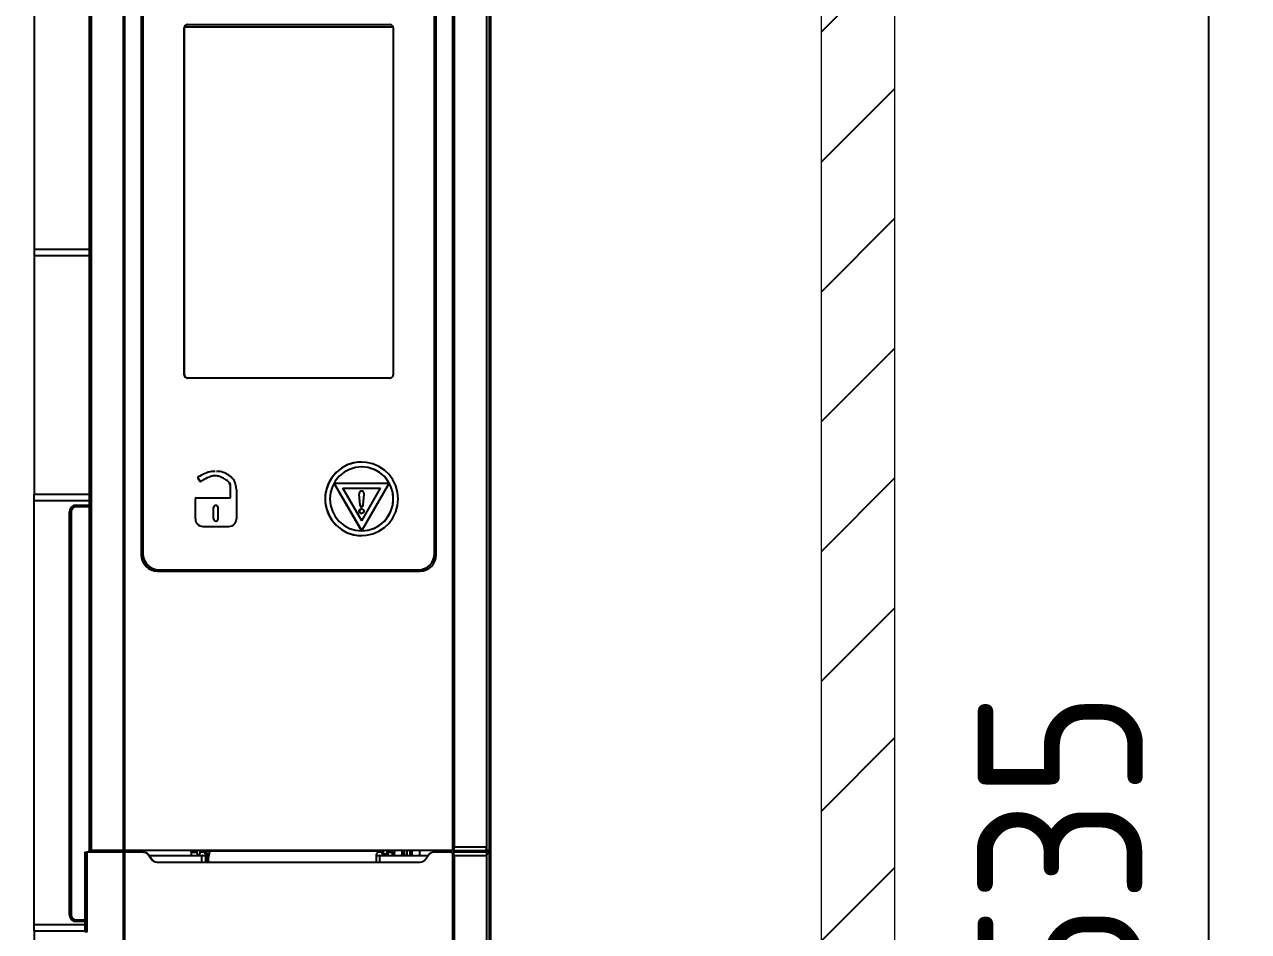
# Model space of a CAD drawing. Header units: millimetres. Extents: x 0 to 4395, y 0 to 3090.
# Drawn here: x 2417.5 to 2787.9, y 1024.6 to 1299 of the extents above; entities that cross this region are included whole.
import ezdxf

# ---------------------------------------------------------------- set-up
doc = ezdxf.new("R2010")
doc.units = ezdxf.units.MM
doc.header["$LTSCALE"] = 10
doc.header["$PDSIZE"] = -1
doc.linetypes.add('HIDDEN', pattern=[1.905, 1.27, -0.635])
doc.layers.add('D', color=102, linetype='Continuous')
doc.layers.add('H', color=2, linetype='HIDDEN')
doc.layers.add('S', color=4, linetype='Continuous', lineweight=15)
doc.styles.add('STU25', font='isocp2.shx')
doc.dimstyles.new('STU25', dxfattribs={"dimscale": 20, "dimtxt": 2.5, "dimasz": 2, "dimexe": 0.6, "dimexo": 1, "dimgap": 1, "dimtad": 1, "dimdsep": 46, "dimtxsty": 'STU25', "dimcen": 2, "dimazin": 2, "dimtfac": 1, "dimtmove": 0, "dimatfit": 3, "dimfxl": 0, "dimtolj": 1, "dimtzin": 0, "dimarcsym": 0})

# ---------------------------------------------------------------- blocks, each defined once
blk = doc.blocks.new('*D12')
at = {"layer": 'D', "color": 0, "lineweight": -2}
for p, q in [((2578.17, 1343.63), (2787.93, 1343.63)), ((2775.93, 849.13), (2775.93, 1303.63)), ((2672.38, 809.13), (2787.93, 809.13))]:
    blk.add_line(p, q, dxfattribs=at)
at = {"layer": 'D', "color": 0}
for points in [[(2782.59, 1303.63), (2769.26, 1303.63), (2775.93, 1343.63)], [(2769.26, 849.13), (2782.59, 849.13), (2775.93, 809.13)]]:
    blk.add_solid(points, dxfattribs=at)
at = {"layer": 'Defpoints', "color": 0}
for p in [(2558.17, 1343.63), (2775.93, 1343.63), (2652.38, 809.13)]:
    blk.add_point(p, dxfattribs=at)
at = {"layer": 'D', "color": 0, "insert": (2730.93, 1049.13), "char_height": 50, "attachment_point": 5, "rotation": 90, "style": 'STU25'}
blk.add_mtext('\\A1;535', dxfattribs=at)

msp = doc.modelspace()

# ---------------------------------------------------------------- hatches: boundary and pattern name
at = {"layer": 'H', "ltscale": 5}
h = msp.add_hatch(dxfattribs=at)
h.set_pattern_fill('ANSI31', color=256, scale=222.222222, style=0)
h.set_pattern_definition([(45, (193650.744, 13626.528), (-19.641855, 19.641855), [])])
h.paths.add_polyline_path([(1617.451, 786.911), (1617.451, 1468.353), (2680.894, 1468.353), (2680.894, 786.911)])
h.paths.add_polyline_path([(1639.673, 1446.133), (1639.673, 809.133), (2658.672, 809.133), (2658.672, 1446.133)], flags=16)

# ---------------------------------------------------------------- linework, layer by layer
at = {"color": 7, "linetype": 'Continuous', "lineweight": 25}
for p, q in [((2437.172, 1342.433), (2437.172, 1049.133)), ((2437.722, 1342.433), (2437.722, 1049.133)), ((2447.375, 1342.433), (2447.375, 1049.133)), ((2447.781, 1342.433), (2447.781, 1049.133)), ((2547.081, 1342.433), (2547.081, 1049.133)), ((2547.526, 1342.433), (2547.526, 1050.233)), ((2557.374, 1342.433), (2557.374, 1050.233)), ((2558.172, 1342.433), (2558.172, 1049.133)), ((2420.472, 1335.883), (2420.472, 1231.101)), ((2452.89, 1330.633), (2452.89, 1138.633)), ((2453.021, 1138.633), (2453.021, 1330.633)), ((2453.386, 1330.633), (2453.386, 1139.033)), ((2541.628, 1139.033), (2541.628, 1330.633)), ((2541.693, 1139.033), (2541.693, 1330.633)), ((2542.123, 1138.633), (2542.123, 1330.633)), ((2558.672, 839.133), (2558.672, 1328.083)), ((2465.879, 1193.033), (2465.879, 1298.033)), ((2465.944, 1298.033), (2465.879, 1298.033)), ((2465.944, 1193.033), (2465.944, 1298.033)), ((2466.87, 1299.033), (2528.143, 1299.033)), ((2529.135, 1298.033), (2529.135, 1193.033)), ((2420.472, 1231.101), (2437.172, 1231.101)), ((2420.472, 1231.101), (2420.472, 1229.163)), ((2420.472, 1229.163), (2437.172, 1229.163)), ((2420.472, 1229.163), (2420.472, 1156.947)), ((2465.944, 1193.033), (2465.879, 1193.033)), ((2528.143, 1192.033), (2466.87, 1192.033)), ((2519.58, 1166.672), (2519.567, 1166.672)), ((2519.58, 1165.192), (2519.567, 1165.192)), ((2470.041, 1161.801), (2470.632, 1160.917)), ((2470.055, 1161.801), (2470.041, 1161.801)), ((2470.055, 1161.801), (2470.645, 1160.917)), ((2470.133, 1162.155), (2470.12, 1162.155)), ((2470.645, 1160.917), (2470.632, 1160.917)), ((2479.889, 1155.826), (2479.889, 1159.438)), ((2479.902, 1159.438), (2479.889, 1159.438)), ((2479.902, 1155.826), (2479.902, 1159.438)), ((2519.368, 1146.265), (2511.47, 1159.908)), ((2511.483, 1159.908), (2511.47, 1159.908)), ((2519.381, 1146.265), (2511.483, 1159.908)), ((2511.684, 1160.284), (2527.451, 1160.284)), ((2519.796, 1146.266), (2527.665, 1159.909)), ((2420.472, 1156.947), (2437.172, 1156.947)), ((2420.472, 1155.009), (2420.472, 1156.947)), ((2469.5, 1155.826), (2479.889, 1155.826)), ((2479.902, 1155.826), (2479.889, 1155.826)), ((2481.668, 1158.32), (2481.668, 1149.479)), ((2513.846, 1158.784), (2525.288, 1158.784)), ((2519.582, 1148.864), (2513.846, 1158.784)), ((2519.114, 1153.576), (2518.804, 1156.923)), ((2518.817, 1156.923), (2518.804, 1156.923)), ((2519.127, 1153.576), (2518.817, 1156.923)), ((2519.582, 1148.864), (2525.288, 1158.784)), ((2519.595, 1148.864), (2525.301, 1158.784)), ((2520.007, 1153.576), (2520.317, 1156.923)), ((2525.301, 1158.784), (2525.288, 1158.784)), ((2420.472, 1155.009), (2437.172, 1155.009)), ((2420.472, 1026.757), (2420.472, 1155.009)), ((2433.172, 1153.633), (2437.172, 1153.633)), ((2433.172, 1153.633), (2433.172, 1153.133)), ((2469.253, 1149.479), (2469.253, 1155.576)), ((2469.266, 1155.576), (2469.253, 1155.576)), ((2469.266, 1149.479), (2469.266, 1155.576)), ((2474.761, 1149.479), (2474.761, 1152.87)), ((2475.459, 1153.561), (2475.446, 1153.561)), ((2476.132, 1149.479), (2476.132, 1152.87)), ((2476.145, 1152.87), (2476.132, 1152.87)), ((2476.145, 1149.479), (2476.145, 1152.87)), ((2519.127, 1153.576), (2519.114, 1153.576)), ((2431.172, 1029.633), (2431.172, 1151.633)), ((2431.172, 1151.633), (2431.672, 1151.633)), ((2431.672, 1151.633), (2431.672, 1029.633)), ((2469.266, 1149.479), (2469.253, 1149.479)), ((2475.446, 1148.788), (2475.459, 1148.788)), ((2476.145, 1149.479), (2476.132, 1149.479)), ((2519.595, 1148.864), (2519.582, 1148.864)), ((2471.514, 1147.198), (2479.406, 1147.198)), ((2519.381, 1146.265), (2519.368, 1146.265)), ((2519.567, 1145.875), (2519.58, 1145.875)), ((2519.567, 1144.395), (2519.58, 1144.395)), ((2453.021, 1138.633), (2452.89, 1138.633)), ((2541.628, 1139.033), (2541.693, 1139.033)), ((2457.848, 1133.633), (2537.166, 1133.633)), ((2458.343, 1134.033), (2536.67, 1134.033)), ((2536.67, 1134.033), (2536.735, 1134.033)), ((2435.825, 1048.633), (2435.825, 1024.649)), ((2435.825, 1048.633), (2436.373, 1048.633)), ((2436.373, 1048.633), (2436.373, 1024.649)), ((2447.384, 1048.633), (2436.373, 1048.633)), ((2437.722, 1049.133), (2437.172, 1049.133)), ((2437.172, 1049.033), (2437.172, 1049.133)), ((2437.172, 1048.633), (2437.172, 1049.033)), ((2438.172, 1049.033), (2437.172, 1049.033)), ((2447.375, 1049.133), (2437.722, 1049.133)), ((2438.172, 1049.133), (2438.172, 1049.033)), ((2439.272, 1048.633), (2439.272, 1048.983)), ((2439.397, 1048.633), (2439.397, 1049.133)), ((2447.781, 1049.133), (2447.375, 1049.133)), ((2447.384, 1048.633), (2447.384, 839.133)), ((2447.79, 1048.633), (2447.384, 1048.633)), ((2547.081, 1049.133), (2447.781, 1049.133)), ((2447.79, 1048.633), (2447.79, 839.133)), ((2453.466, 1048.633), (2447.79, 1048.633)), ((2453.466, 1048.633), (2453.597, 1048.633)), ((2467.967, 1048.633), (2467.967, 1049.133)), ((2467.967, 1048.633), (2469.752, 1048.633)), ((2469.752, 1048.633), (2469.752, 1049.133)), ((2470.64, 1048.371), (2470.628, 1048.438)), ((2470.65, 1048.983), (2471.741, 1048.983)), ((2470.794, 1049.133), (2470.794, 1048.983)), ((2471.954, 1048.683), (2471.38, 1048.683)), ((2471.884, 1048.983), (2471.741, 1048.983)), ((2471.884, 1048.983), (2471.884, 1048.683)), ((2472.133, 1049.133), (2472.133, 1049.033)), ((2472.133, 1049.033), (2525.673, 1049.033)), ((2473.033, 1048.983), (2473.033, 1048.883)), ((2473.528, 1048.983), (2473.033, 1048.983)), ((2473.527, 1048.883), (2473.033, 1048.883)), ((2473.528, 1049.033), (2473.528, 1048.983)), ((2524.738, 1048.983), (2524.738, 1049.033)), ((2524.961, 1048.983), (2524.738, 1048.983)), ((2526.077, 1048.883), (2524.749, 1048.883)), ((2524.829, 1049.033), (2524.829, 1048.983)), ((2524.961, 1049.033), (2524.961, 1048.983)), ((2525.593, 1048.683), (2525.019, 1048.683)), ((2525.16, 1048.983), (2525.16, 1049.033)), ((2525.383, 1048.983), (2525.16, 1048.983)), ((2525.251, 1049.033), (2525.251, 1048.983)), ((2525.383, 1049.033), (2525.383, 1048.983)), ((2525.581, 1048.983), (2525.581, 1049.033)), ((2526.077, 1048.983), (2525.581, 1048.983)), ((2525.672, 1049.033), (2525.672, 1048.983)), ((2525.673, 1049.133), (2525.673, 1049.033)), ((2525.673, 1049.033), (2526.416, 1049.033)), ((2526.077, 1048.883), (2526.077, 1048.983)), ((2526.077, 1048.983), (2526.168, 1048.983)), ((2526.077, 1048.883), (2526.168, 1048.883)), ((2526.168, 1048.983), (2526.168, 1048.883)), ((2526.416, 1049.133), (2526.416, 1049.033)), ((2527.456, 1048.983), (2527.264, 1048.983)), ((2527.456, 1049.133), (2527.456, 1048.633)), ((2527.456, 1048.633), (2528.893, 1048.633)), ((2528.893, 1048.633), (2528.893, 1049.133)), ((2532.211, 1048.533), (2532.253, 1048.508)), ((2532.399, 1048.359), (2532.253, 1048.508)), ((2532.359, 1048.383), (2532.399, 1048.359)), ((2532.405, 1049.133), (2532.405, 1048.76)), ((2532.405, 1048.76), (2532.502, 1047.633)), ((2533.264, 1049.133), (2533.264, 1047.633)), ((2534.759, 1049.133), (2534.759, 1047.633)), ((2537.06, 1049.133), (2537.06, 1047.633)), ((2546.465, 1048.633), (2541.406, 1048.633)), ((2547.073, 1048.46), (2547.073, 839.306)), ((2547.526, 1049.133), (2547.081, 1049.133)), ((2557.069, 1048.633), (2547.217, 1048.633)), ((2547.526, 1049.133), (2547.526, 1050.233)), ((2547.526, 1050.233), (2557.374, 1050.233)), ((2547.526, 1049.133), (2557.072, 1049.133)), ((2555.397, 1048.633), (2555.397, 1049.133)), ((2557.069, 1048.633), (2557.161, 1048.633)), ((2557.099, 1049.138), (2557.099, 1049.133)), ((2557.099, 1049.133), (2557.374, 1049.133)), ((2557.161, 1048.633), (2557.173, 1048.633)), ((2557.172, 1048.633), (2557.172, 1049.133)), ((2557.173, 1048.633), (2558.109, 1048.633)), ((2557.374, 1050.233), (2557.374, 1049.133)), ((2558.172, 1049.133), (2557.374, 1049.133)), ((2558.109, 1048.633), (2558.156, 1048.633)), ((2558.169, 1048.633), (2558.156, 1048.633)), ((2558.169, 1048.633), (2558.169, 839.133)), ((2558.174, 1048.633), (2558.169, 1048.633)), ((2558.172, 1048.633), (2558.172, 1049.133)), ((2558.174, 1048.633), (2558.174, 839.133)), ((2455.103, 1047.762), (2455.954, 1046.505)), ((2455.234, 1047.762), (2455.103, 1047.762)), ((2455.234, 1047.762), (2456.086, 1046.505)), ((2455.321, 1047.633), (2471.188, 1047.633)), ((2455.954, 1046.505), (2456.086, 1046.505)), ((2457.591, 1045.633), (2537.281, 1045.633)), ((2471.188, 1047.633), (2472.422, 1047.633)), ((2472.995, 1047.633), (2472.422, 1047.633)), ((2473.342, 1048.023), (2472.92, 1048.023)), ((2472.995, 1045.633), (2472.995, 1047.633)), ((2472.995, 1047.633), (2473.299, 1047.633)), ((2473.263, 1047.183), (2472.995, 1047.183)), ((2523.969, 1047.633), (2523.969, 1045.633)), ((2523.969, 1047.633), (2524.926, 1047.633)), ((2524.926, 1047.633), (2539.682, 1047.633)), ((2527.303, 1048.023), (2526.559, 1048.023)), ((2538.918, 1046.505), (2539.769, 1047.762)), ((2547.518, 1047.633), (2547.518, 1047.533)), ((2547.518, 1047.533), (2547.518, 840.233)), ((2557.37, 1047.533), (2547.518, 1047.533)), ((2557.37, 1047.633), (2557.368, 1047.633)), ((2557.37, 1047.633), (2557.37, 1047.533)), ((2557.37, 1047.533), (2557.37, 840.233)), ((2420.472, 1024.819), (2420.472, 1026.757)), ((2431.672, 1029.633), (2431.172, 1029.633)), ((2433.172, 1028.133), (2433.172, 1027.633)), ((2435.825, 1027.633), (2433.172, 1027.633)), ((2420.472, 1024.819), (2420.472, 952.622)), ((2436.373, 1024.649), (2436.628, 1024.649)), ((2436.628, 1024.649), (2436.628, 1024.632))]:
    msp.add_line(p, q, dxfattribs=at)
at = {"color": 8, "linetype": 'Continuous', "lineweight": 25}
for p, q in [((2466.003, 1298.373), (2529.076, 1298.373)), ((2437.172, 1153.133), (2433.172, 1153.133)), ((2470.628, 1048.438), (2470.712, 1048.438)), ((2527.458, 1048.438), (2527.241, 1048.438)), ((2534.2, 1049.133), (2534.2, 1047.633)), ((2547.217, 1048.331), (2547.217, 1048.633)), ((2557.161, 1048.633), (2557.161, 1048.581)), ((2557.162, 1048.633), (2557.162, 1049.133)), ((2471.188, 1045.633), (2471.188, 1047.633)), ((2472.422, 1045.633), (2472.422, 1047.633)), ((2524.926, 1047.633), (2524.926, 1045.633)), ((2420.472, 1026.757), (2435.825, 1026.757)), ((2433.172, 1028.133), (2435.825, 1028.133)), ((2420.472, 1024.819), (2435.825, 1024.819))]:
    msp.add_line(p, q, dxfattribs=at)
at = {"color": 7, "linetype": 'Continuous', "lineweight": 25, "flags": 128}
for points in [[(2530.611, 1155.533), (2530.433, 1157.522), (2529.907, 1159.447), (2529.047, 1161.246), (2527.884, 1162.862), (2526.453, 1164.241), (2524.8, 1165.342), (2522.98, 1166.126), (2521.05, 1166.571), (2519.072, 1166.66), (2517.11, 1166.392), (2515.227, 1165.775), (2513.483, 1164.829), (2511.935, 1163.584), (2510.633, 1162.08), (2509.617, 1160.366), (2508.922, 1158.496), (2508.568, 1156.532), (2508.568, 1154.535), (2508.922, 1152.57), (2509.617, 1150.7), (2510.633, 1148.986), (2511.935, 1147.482), (2513.483, 1146.237), (2515.227, 1145.291), (2517.11, 1144.674), (2519.072, 1144.406), (2521.05, 1144.496), (2522.98, 1144.94), (2524.8, 1145.725), (2526.453, 1146.825), (2527.884, 1148.205), (2529.047, 1149.82), (2529.907, 1151.619), (2530.433, 1153.544), (2530.611, 1155.533)], [(2529.143, 1155.533), (2528.959, 1157.417), (2528.414, 1159.229), (2527.529, 1160.899), (2526.339, 1162.363), (2524.887, 1163.564), (2523.232, 1164.456), (2521.435, 1165.006), (2519.567, 1165.192), (2517.699, 1165.006), (2515.903, 1164.456), (2514.247, 1163.564), (2512.796, 1162.363), (2511.605, 1160.899), (2510.72, 1159.229), (2510.175, 1157.417), (2509.991, 1155.533), (2510.175, 1153.649), (2510.72, 1151.837), (2511.605, 1150.167), (2512.796, 1148.704), (2514.247, 1147.502), (2515.903, 1146.61), (2517.699, 1146.06), (2519.567, 1145.875), (2521.435, 1146.06), (2523.232, 1146.61), (2524.887, 1147.502), (2526.339, 1148.704), (2527.529, 1150.167), (2528.414, 1151.837), (2528.959, 1153.649), (2529.143, 1155.533)], [(2438.222, 1049.008), (2438.222, 1049.008)], [(2524.372, 1048.455), (2524.483, 1048.87), (2524.627, 1049.032)], [(2524.627, 1049.032), (2524.771, 1048.827), (2524.82, 1048.664)], [(2529.468, 1047.633), (2529.546, 1048.428), (2529.664, 1049.133)], [(2531.749, 1047.633), (2531.826, 1048.428), (2531.945, 1049.133)], [(2547.517, 1047.633), (2547.507, 1047.833), (2547.487, 1048.022), (2547.458, 1048.195), (2547.42, 1048.346), (2547.376, 1048.468), (2547.326, 1048.559), (2547.273, 1048.614), (2547.217, 1048.633)], [(2557.069, 1048.633), (2557.124, 1048.614), (2557.178, 1048.559), (2557.227, 1048.468), (2557.272, 1048.346), (2557.309, 1048.195), (2557.338, 1048.022), (2557.358, 1047.833), (2557.368, 1047.633)]]:
    msp.add_lwpolyline(points, dxfattribs=at)
at = {"color": 7, "linetype": 'Continuous', "lineweight": 25}
msp.add_circle((2519.557, 1151.796), 0.698, dxfattribs=at)
for centre, radius, start, end in [((2466.874, 1298.037), 0.996, 90.24614, 180.24345), ((2466.94, 1298.037), 0.996, 90.24443, 180.24516), ((2528.139, 1298.037), 0.996, 359.75484, 89.75471), ((2466.874, 1193.029), 0.996, 179.75655, 269.75301), ((2466.94, 1193.029), 0.996, 179.75484, 269.75472), ((2528.139, 1193.029), 0.996, 270.24615, 0.24516), ((2519.651, 1155.533), 11.139, 90.36585, 269.63415), ((2519.539, 1155.574), 9.618, 359.75594, 89.7538), ((2470.25, 1161.94), 0.251, 121.20999, 213.7992), ((2470.263, 1161.94), 0.251, 121.2045, 213.8047), ((2470.838, 1161.054), 0.247, 213.60642, 301.92853), ((2470.851, 1161.054), 0.247, 213.66887, 268.41611), ((2511.686, 1160.034), 0.25, 90.40492, 210.29915), ((2511.699, 1160.034), 0.25, 90.40834, 210.29573), ((2527.449, 1160.034), 0.25, 329.79152, 89.59639), ((2469.501, 1155.577), 0.249, 90.24685, 180.24445), ((2469.514, 1155.577), 0.249, 90.24685, 180.24101), ((2519.561, 1157.071), 0.771, 348.94409, 191.05591), ((2519.578, 1157.069), 0.775, 90.30916, 190.86228), ((2433.172, 1151.633), 2, 90, 180), ((2433.172, 1151.633), 1.5, 90, 180), ((2475.446, 1152.875), 0.686, 359.60558, 180.39442), ((2475.456, 1152.873), 0.688, 359.75651, 89.75333), ((2519.578, 1151.797), 0.7, 90.32925, 269.67075), ((2519.561, 1153.573), 0.446, 179.60607, 0.39393), ((2519.576, 1153.574), 0.448, 179.75062, 269.75587), ((2519.539, 1155.492), 9.618, 270.2462, 0.24406), ((2471.524, 1149.47), 2.272, 179.75601, 269.75357), ((2471.537, 1149.47), 2.272, 179.75601, 269.75357), ((2475.446, 1149.475), 0.686, 179.60527, 0.39473), ((2475.456, 1149.476), 0.688, 270.24698, 0.24349), ((2479.396, 1149.47), 2.272, 270.24605, 0.24399), ((2519.582, 1146.388), 0.247, 209.89109, 330.19861), ((2519.595, 1146.389), 0.248, 209.94456, 268.39478), ((2457.869, 1138.612), 4.979, 179.75584, 269.75384), ((2457.999, 1138.612), 4.979, 179.75584, 269.75384), ((2458.365, 1139.012), 4.979, 179.75583, 269.75383), ((2536.649, 1139.012), 4.979, 270.24624, 0.24427), ((2536.714, 1139.012), 4.979, 270.24609, 0.24407), ((2537.145, 1138.612), 4.979, 270.24643, 0.24371), ((2453.463, 1046.655), 1.978, 34.01108, 89.92093), ((2453.595, 1046.655), 1.978, 34.01029, 89.92172), ((2469.984, 1048.387), 2.032, 173.05351, 201.79194), ((2471.768, 1048.387), 2.032, 173.05261, 201.79116), ((2471.38, 1047.64), 1.041, 359.60551, 180.39449), ((2471.745, 1048.665), 1.14, 163.7883, 191.48586), ((2472.352, 1048.751), 0.654, 159.19506, 185.95879), ((2471.949, 1047.638), 1.046, 359.75558, 89.75406), ((2480.536, 1046.39), 7.361, 158.96334, 185.90156), ((2525.019, 1047.64), 1.041, 359.60551, 180.39449), ((2525.588, 1047.638), 1.046, 359.75651, 89.75313), ((2528.359, 1048.665), 1.14, 163.79046, 191.48369), ((2518.388, 1046.912), 8.984, 4.60409, 9.77872), ((2529.472, 1048.387), 2.032, 173.05384, 201.79328), ((2533.582, 1047.611), 1.652, 146.08467, 179.21879), ((2533.538, 1047.567), 1.433, 145.3351, 177.3721), ((2541.409, 1046.655), 1.978, 90.07923, 145.98919), ((2557.072, 1049.22), 0.0868, 270.17437, 288.63941), ((2555.944, 1050.01), 1.447, 322.95435, 8.88002), ((2457.594, 1047.611), 1.978, 214.01034, 269.92208), ((2457.725, 1047.611), 1.978, 214.01113, 269.92129), ((2471.38, 1047.633), 0.0496, 359.60945, 180.39055), ((2525.019, 1047.633), 0.0496, 359.60376, 180.39624), ((2537.278, 1047.611), 1.978, 270.07783, 325.99018), ((2553.422, 1047.535), 3.948, 359.9743, 1.42579), ((2433.172, 1029.633), 2, 180, 270), ((2433.172, 1029.633), 1.5, 180, 270)]:
    msp.add_arc(centre, radius, start, end, dxfattribs=at)
for centre, major_axis, ratio, start_param, end_param in [((2546.465, 1047.633), (1.08, 0), 0.9255551, 0.973373, 1.5707963), ((2557.173, 1047.633), (0, 1), 0.0047653, 0, 0.3651518)]:
    msp.add_ellipse(centre, major_axis=major_axis, ratio=ratio, start_param=start_param, end_param=end_param, dxfattribs=at)
for points, knots in [([(2475.275, 1163.802), (2474.91, 1163.806), (2473.859, 1163.82), (2472.084, 1163.243), (2470.803, 1162.533), (2470.12, 1162.155)], [0, 0, 0, 0, 0.1989496, 0.5733505, 1, 1, 1, 1]), ([(2475.288, 1163.802), (2474.923, 1163.806), (2473.872, 1163.82), (2472.097, 1163.243), (2470.816, 1162.533), (2470.133, 1162.155)], [0, 0, 0, 0, 0.1989507, 0.5733523, 1, 1, 1, 1]), ([(2481.668, 1158.32), (2481.626, 1158.893), (2481.548, 1159.966), (2480.85, 1161.369), (2479.721, 1162.58), (2478.153, 1163.414), (2476.678, 1163.869), (2475.839, 1163.822), (2475.622, 1163.81)], [0, 0, 0, 0, 0.1862085, 0.3492234, 0.5022689, 0.7235571, 0.9282642, 1, 1, 1, 1]), ([(2479.889, 1159.438), (2479.85, 1159.652), (2479.768, 1160.115), (2479.278, 1160.707), (2478.533, 1161.35), (2477.509, 1161.937), (2476.346, 1162.392), (2475.193, 1162.547), (2473.998, 1162.371), (2472.565, 1161.803), (2471.561, 1161.2), (2470.968, 1160.844)], [0, 0, 0, 0, 0.0605199, 0.1307901, 0.2109747, 0.340373, 0.4634477, 0.5644401, 0.6675923, 0.8037765, 1, 1, 1, 1]), ([(2479.902, 1159.438), (2479.863, 1159.652), (2479.781, 1160.115), (2479.291, 1160.708), (2478.546, 1161.349), (2477.521, 1161.944), (2476.361, 1162.371), (2475.528, 1162.543), (2475.139, 1162.487), (2475.101, 1162.482)], [0, 0, 0, 0, 0.1051908, 0.2273311, 0.3667028, 0.5916143, 0.8055334, 0.9810742, 1, 1, 1, 1]), ([(2437.172, 1049.033), (2437.188, 1049.031), (2437.219, 1049.027), (2437.462, 1049.021), (2437.809, 1049.014), (2438.222, 1049.008), (2438.635, 1049.002), (2438.982, 1048.996), (2439.225, 1048.989), (2439.256, 1048.985), (2439.272, 1048.983)], [0, 0, 0, 0, 0.12499443, 0.24999509, 0.37499828, 0.50000162, 0.62500047, 0.75000744, 0.87500557, 1, 1, 1, 1]), ([(2438.172, 1049.033), (2438.173, 1049.031), (2438.174, 1049.027), (2438.186, 1049.021), (2438.202, 1049.014), (2438.215, 1049.01), (2438.222, 1049.008)], [0, 0, 0, 0, 0.250037, 0.4999471, 0.7500974, 1, 1, 1, 1]), ([(2529.058, 1047.633), (2529.035, 1047.651), (2528.986, 1047.687), (2528.931, 1047.958), (2528.899, 1048.294), (2528.895, 1048.523), (2528.893, 1048.633)], [0, 0, 0, 0, 0.27034, 0.5625363, 0.7897991, 1, 1, 1, 1]), ([(2532.405, 1048.76), (2532.405, 1048.736), (2532.405, 1048.702), (2532.408, 1048.661), (2532.41, 1048.649), (2532.411, 1048.644)], [0, 0, 0, 0, 0.5606528, 0.78087, 1, 1, 1, 1]), ([(2547.518, 1047.633), (2547.508, 1047.744), (2547.486, 1047.967), (2547.326, 1048.264), (2547.155, 1048.396), (2547.073, 1048.46)], [0, 0, 0, 0, 0.3409608, 0.6822251, 1, 1, 1, 1]), ([(2558.156, 1048.633), (2558.13, 1048.631), (2558.077, 1048.628), (2557.891, 1048.558), (2557.689, 1048.406), (2557.517, 1048.192), (2557.394, 1047.929), (2557.378, 1047.732), (2557.37, 1047.633)], [0, 0, 0, 0, 0.1814069, 0.3637565, 0.524437, 0.6741277, 0.8368052, 1, 1, 1, 1]), ([(2435.825, 1024.649), (2435.837, 1024.649), (2435.861, 1024.649), (2436.053, 1024.649), (2436.263, 1024.649), (2436.373, 1024.649)], [0, 0, 0, 0, 0.3222858, 0.6445827, 1, 1, 1, 1])]:
    msp.add_open_spline(points, degree=3, knots=knots, dxfattribs=at)
at = {"layer": 'S', "linetype": 'Continuous'}
for p, q in [((2680.894, 786.911), (2680.894, 1468.353)), ((2658.672, 809.133), (2658.672, 1446.133))]:
    msp.add_line(p, q, dxfattribs=at)

# ---------------------------------------------------------------- dimensions: what is measured, and where the dimension line sits
at = {"layer": 'D'}
dim = msp.add_linear_dim(base=(2775.927, 1343.633), p1=(2652.379, 809.133), p2=(2558.172, 1343.633), angle=90, text='535', dimstyle='STU25', override={"dimtxsty": 'STU25'}, dxfattribs=at)
dim.commit()
dim.dimension.update_dxf_attribs({"geometry": '*D12', "text_midpoint": (2775.927, 1049.133), "dimtype": 160})

doc.saveas('drawing.dxf')
